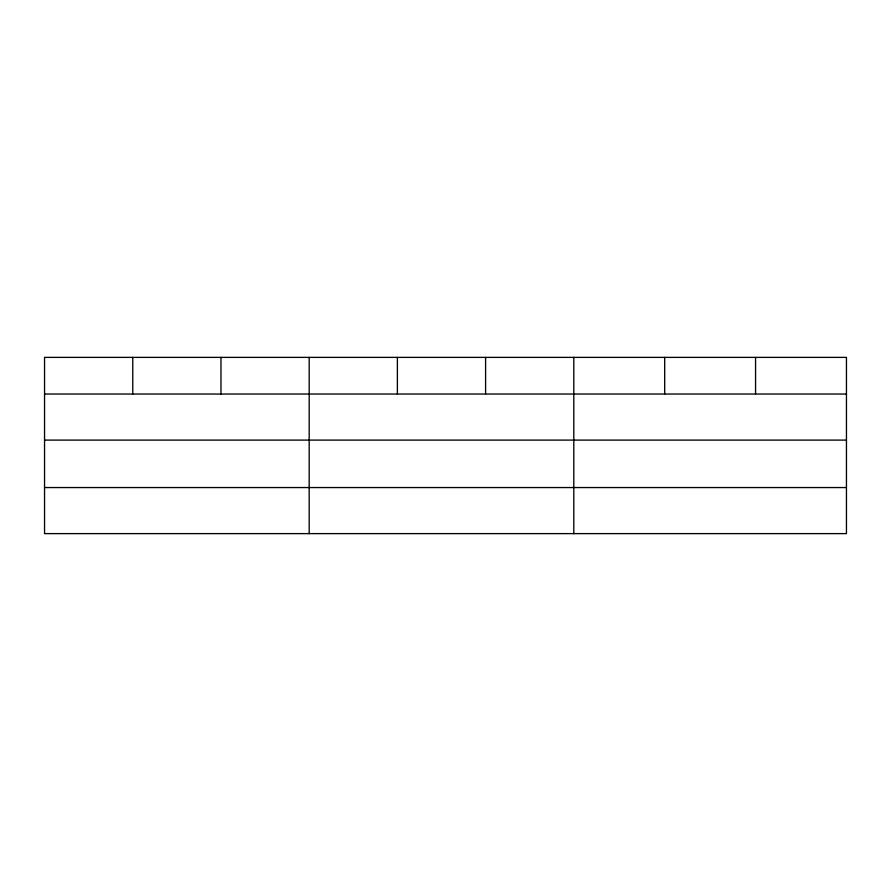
<?xml version="1.0" encoding="UTF-8"?>
<svg xmlns="http://www.w3.org/2000/svg" width="891" height="891" viewBox="0 0 891 891"><rect width="100%" height="100%" fill="white"/><g stroke="black" fill="none" stroke-linecap="round" stroke-linejoin="round"><path stroke-width="1.34" d="M846.45 440.098L846.45 357.38L44.55 357.38L44.55 533.62L846.45 533.62L846.45 440.098L44.55 440.098M44.55 394.034L846.45 394.034M44.55 487.555L846.45 487.555M755.568 357.38L755.568 394.034M664.686 357.38L664.686 394.034M573.804 357.38L573.804 533.62M485.595 357.38L485.595 394.034M397.386 357.38L397.386 394.034M309.177 357.38L309.177 533.62M220.968 357.38L220.968 394.034M132.759 357.38L132.759 394.034"/></g></svg>
